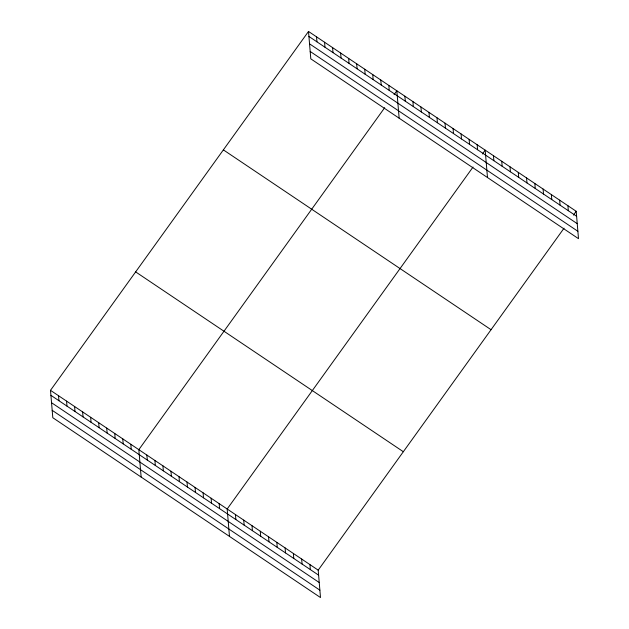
<?xml version="1.0" encoding="UTF-8"?>
<svg xmlns="http://www.w3.org/2000/svg" width="629" height="629" viewBox="0 0 629 629"><rect width="100%" height="100%" fill="white"/><g stroke="black" fill="none" stroke-linecap="round" stroke-linejoin="round"><path stroke-width="0.94" d="M564.032 228.193L318.195 570.149L320.491 597.55L52.805 417.719L50.501 390.326L308.509 31.45L576.195 211.281L578.499 238.674L310.805 58.851L308.509 31.45M384.681 107.708L138.836 449.664L141.14 477.065M394.076 94.641L396.844 90.796L399.148 118.189M473.024 167.055L227.179 509.01L229.475 536.411M482.419 153.979L485.179 150.134L487.483 177.535M573.436 215.126L576.195 211.281M308.925 36.451L576.62 216.282M309.547 43.841L577.241 223.672M310.183 51.46L577.878 231.283M223.366 149.875L491.06 329.706M135.644 271.893L403.338 451.724M50.501 390.326L318.195 570.149M50.918 395.327L318.612 575.15M51.539 402.717L319.233 582.54M52.183 410.328L319.87 590.159M567.924 205.722L568.341 210.723M559.653 200.164L560.069 205.164M551.374 194.605L551.798 199.605M543.102 189.046L543.519 194.047M534.831 183.487L535.248 188.488M526.552 177.928L526.976 182.929M518.28 172.37L518.697 177.37M510.009 166.811L510.426 171.811M501.73 161.252L502.154 166.253M493.458 155.693L493.875 160.694M477.152 144.741L477.576 149.741M469.124 139.347L469.541 144.348M461.088 133.953L461.513 138.954M453.061 128.56L453.478 133.56M445.025 123.166L445.45 128.167M436.998 117.765L437.414 122.773M428.97 112.371L429.387 117.371M420.935 106.977L421.359 111.978M412.907 101.583L413.324 106.584M404.872 96.19L405.296 101.19M388.816 85.395L389.233 90.403M380.781 80.001L381.205 85.009M372.753 74.607L373.17 79.608M364.718 69.214L365.142 74.214M356.69 63.82L357.107 68.82M348.663 58.426L349.079 63.427M340.627 53.033L341.052 58.033M332.599 47.631L333.016 52.639M324.564 42.237L324.989 47.246M316.536 36.844L316.953 41.844M309.916 564.59L310.341 569.599M301.645 559.032L302.069 564.04M293.373 553.473L293.79 558.481M285.094 547.914L285.519 552.922M276.823 542.363L277.24 547.364M268.552 536.804L268.968 541.805M260.272 531.246L260.697 536.246M252.001 525.687L252.418 530.687M243.73 520.128L244.146 525.129M235.45 514.569L235.875 519.57M219.144 503.617L219.568 508.617M211.116 498.223L211.533 503.224M203.088 492.821L203.505 497.83M195.053 487.428L195.477 492.436M187.025 482.034L187.442 487.035M178.99 476.64L179.414 481.641M170.962 471.247L171.379 476.247M162.935 465.853L163.351 470.854M154.899 460.459L155.324 465.46M146.871 455.058L147.288 460.066M130.808 444.271L131.225 449.271M122.781 438.877L123.198 443.877M114.745 433.483L115.17 438.484M106.718 428.09L107.134 433.09M98.682 422.696L99.107 427.696M90.655 417.294L91.071 422.303M82.627 411.901L83.044 416.901M74.592 406.507L75.016 411.508M66.564 401.113L66.981 406.114M58.528 395.72L58.953 400.72"/></g></svg>
